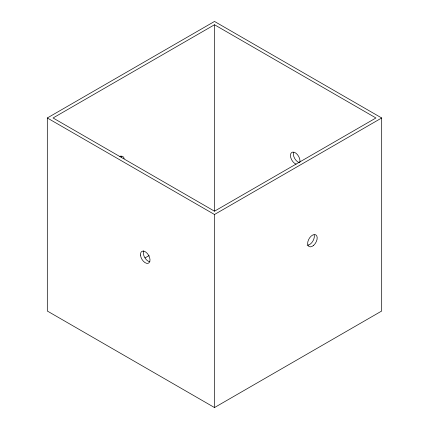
<?xml version="1.0" encoding="UTF-8"?>
<svg xmlns="http://www.w3.org/2000/svg" width="429" height="429" viewBox="0 0 429 429"><rect width="100%" height="100%" fill="white"/><g stroke="black" fill="none" stroke-linecap="round" stroke-linejoin="round"><path stroke-width="0.64" d="M47.313 117.975L214.5 21.45L381.687 117.975L381.687 311.025L214.5 407.55L47.313 311.025L47.313 117.975L214.5 214.5L381.687 117.975M214.5 24.759L53.046 117.975L214.5 211.191L375.954 117.975L214.5 24.759L214.5 211.132M145.056 257.904L149.11 255.566M214.5 214.5L214.5 407.55M296.058 164.151A6.757 3.899 60 0 1 290.454 155.647A6.757 3.899 60 0 1 295.779 153.083A6.757 3.899 60 0 1 299.839 162.334M119.857 156.644A6.757 3.899 -60 0 1 124.147 158.703M149.796 261.728A6.757 3.899 60 0 1 144.627 257.362A6.757 3.899 60 0 1 143.747 250.815M120.903 155.888A6.757 3.899 -60 0 1 121.278 157.046M299.329 162.629A6.757 3.899 60 0 1 293.479 152.493M314.173 234.953A6.757 3.899 -60 0 1 312.468 241.742A6.757 3.899 -60 0 1 307.169 245.2M140.487 255.057A6.757 3.899 60 0 0 148.026 263.336A6.757 3.899 60 0 0 147.195 253.346A6.757 3.899 60 0 0 140.487 255.057M313.658 245.313A6.757 3.899 -60 0 0 315.803 234.851A6.757 3.899 -60 0 0 307.808 241.935A6.757 3.899 -60 0 0 313.658 245.313"/></g></svg>
